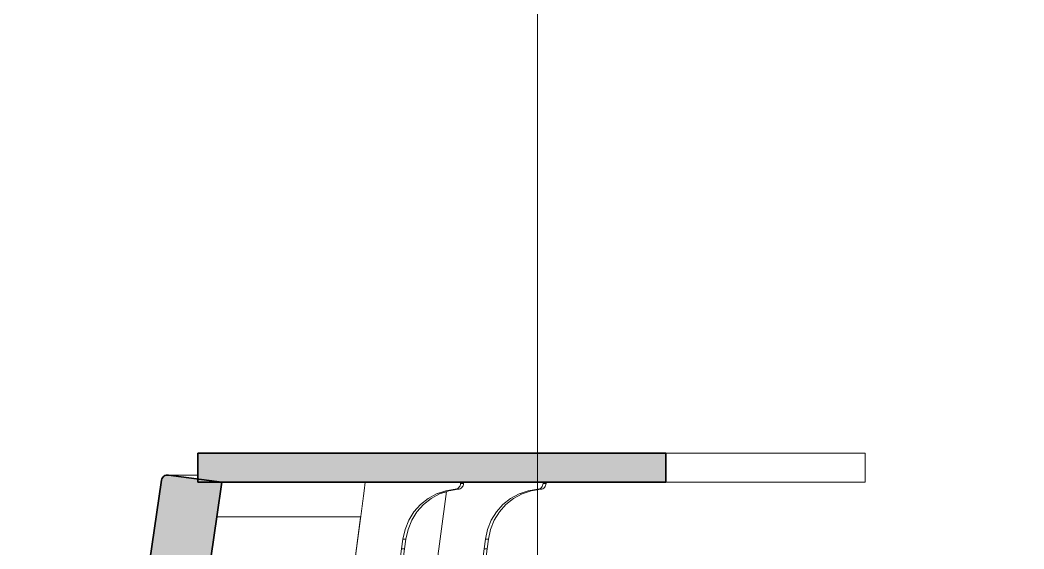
# Model space of a CAD drawing. Header units: millimetres. Extents: x -48147 to 1422273, y -494195 to 18123.
# Drawn here: x 1397917 to 1398783, y -485685 to -485229 of the extents above; entities that cross this region are included whole.
import ezdxf
from ezdxf.enums import TextEntityAlignment as Align

# ---------------------------------------------------------------- set-up
doc = ezdxf.new("R2010")
doc.units = ezdxf.units.MM
doc.header["$MEASUREMENT"] = 0
doc.linetypes.add('Double Dashed', pattern=[1093.611073, 529.166651, -211.666656, 141.111112, -211.666656])
doc.linetypes.add('Wipeout_Contour', pattern=[1000, 0, -1000])
for name, color, linetype in [('New_A-15-MG_Structural_Grid_Phase_2', 7, 'Continuous'), ('New_A-25-M_Wall_Int', 7, 'Continuous'), ('New_A-35-M_FFE_Fixed', 7, 'Continuous'), ('S-280-M_STRUCT_FRAME.IFC Import', 7, 'Continuous')]:
    doc.layers.add(name, color=color, linetype=linetype)
for name, color, linetype, lineweight, true_color in [('New_A-15-MG_Structural_Grid_Phase_2_Pen_No__222', 7, 'Continuous', 13, 0x65af33), ('New_A-35-M_FFE_Fixed_Pen_No__104', 7, 'Continuous', 15, 0xa6a6a6), ('New_A-35-M_FFE_Fixed_Pen_No__44', 7, 'Continuous', 35, 0x444444)]:
    doc.layers.add(name, color=color, linetype=linetype, lineweight=lineweight, true_color=true_color)
doc.layers.add('New_A-35-M_FFE_Fixed_Pen_No__1', color=7, linetype='Continuous', lineweight=13)
doc.styles.add('GENERATED_STYLE_2', font='')
doc.styles.get('GENERATED_STYLE_2').set_extended_font_data('Swis721 BT')

# ---------------------------------------------------------------- blocks, each defined once
blk = doc.blocks.new('Section Elem_178_2', base_point=(1383917.51, -489195.03))
at = {"color": 254, "linetype": 'Wipeout_Contour', "lineweight": 0, "ltscale": 686134718.3128886}
blk.add_wipeout([(1398312.69, -482156.02), (1398312.69, -485602.85), (1398646.03, -485602.85), (1398646.03, -485627.85), (1398370.74, -485627.85), (1398370.74, -485628.94), (1398370.65, -485629.88), (1398370.4, -485630.79), (1398369.98, -485631.63), (1398369.42, -485632.38), (1398368.73, -485633), (1398367.94, -485633.47), (1398367.08, -485633.79), (1398366.18, -485633.93), (1398357.96, -485635.14), (1398350.07, -485637.8), (1398342.73, -485641.81), (1398336.16, -485647.06), (1398330.56, -485653.4), (1398326.09, -485660.64), (1398322.88, -485668.56), (1398321.03, -485676.94), (1398312.69, -485738.81), (1398312.69, -486491.53), (1399069.03, -486491.53), (1399069.03, -486491.28), (1399052.63, -486491.28), (1399052.63, -486490.78), (1398809.63, -486490.78), (1398809.63, -486480.78), (1398833.35, -486480.78), (1398833.35, -486479.78), (1398833.44, -486478.81), (1398833.71, -486477.87), (1398834.16, -486477), (1398834.76, -486476.25), (1398835.49, -486475.62), (1398836.33, -486475.16), (1398837.23, -486474.88), (1398838.18, -486474.78), (1398841.47, -486474.78), (1398851.79, -486473.82), (1398861.77, -486470.98), (1398871.12, -486466.33), (1398875.33, -486463.17), (1398879.81, -486460.05), (1398887.5, -486452.31), (1398893.64, -486443.37), (1398898.04, -486433.52), (1398900.55, -486423.08), (1398913.97, -486330.23), (1398913.97, -486480.78), (1398975.7, -486480.78), (1398975.7, -486479.78), (1398975.79, -486478.81), (1398976.06, -486477.87), (1398976.51, -486477), (1398977.11, -486476.25), (1398977.84, -486475.62), (1398978.68, -486475.16), (1398979.58, -486474.88), (1398980.53, -486474.78), (1398983.82, -486474.78), (1398994.14, -486473.82), (1399004.13, -486470.98), (1399013.47, -486466.33), (1399021.86, -486460.05), (1399029.04, -486452.31), (1399034.77, -486443.37), (1399038.87, -486433.52), (1399041.22, -486423.08), (1399052.63, -486338.43), (1399052.63, -486322.28), (1399054.81, -486322.28), (1399069.03, -486216.78), (1399069.03, -486171.6), (1399067.32, -486168.59), (1399063.63, -486164.29), (1399059.22, -486160.79), (1399054.25, -486158.23), (1399048.9, -486156.7), (1399039.21, -486155.06), (1399029.53, -486153.39), (1399019.85, -486151.68), (1399013.38, -486150.52), (1399013.41, -486151.17), (1399013.84, -486160.89), (1399014.34, -486170.6), (1399014.91, -486180.3), (1399015.54, -486190.01), (1399016.23, -486199.7), (1399016.99, -486209.4), (1399017.82, -486219.08), (1399018.71, -486228.77), (1399018.7, -486229.81), (1399018.49, -486230.82), (1399018.08, -486231.77), (1399017.48, -486232.61), (1399016.73, -486233.31), (1399015.86, -486233.83), (1399014.9, -486234.15), (1399013.9, -486234.26), (1398828.4, -486234.26), (1398828.41, -486185.76), (1398827.92, -486185.76), (1398827.92, -486142.42), (1398824.19, -486141.75), (1398815.14, -486137.29), (1398811.12, -486132.97), (1398810.25, -486132.37), (1398809.55, -486131.28), (1398808.19, -486129.82), (1398807.43, -486127.99), (1398804.74, -486123.83), (1398802.81, -486113.76), (1398804.74, -486103.68), (1398806.58, -486100.84), (1398806.82, -486100.06), (1398808.45, -486097.95), (1398810.25, -486095.15), (1398810.99, -486094.64), (1398813.06, -486091.94), (1398821.66, -486086.61), (1398827.92, -486085.43), (1398827.92, -486041.76), (1398828.43, -486041.76), (1398828.43, -485885.38), (1398819.96, -485809.51), (1398819.81, -485806.81), (1398820.14, -485804.13), (1398820.92, -485801.55), (1398822.13, -485799.16), (1398823.74, -485797.04), (1398825.69, -485795.24), (1398827.93, -485793.84), (1398830.36, -485792.88), (1398865.72, -485782.56), (1398868.59, -485782.03), (1398932.82, -485782.03), (1398936.03, -485773.03), (1398940.63, -485758.09), (1398944.56, -485742.96), (1398947.83, -485727.69), (1398950.42, -485712.3), (1399012.35, -485287.89), (1399012.59, -485286.94), (1399013.01, -485286.05), (1399013.61, -485285.26), (1399014.35, -485284.59), (1399015.22, -485284.08), (1399016.17, -485283.74), (1399017.18, -485283.59), (1399043.62, -485283.59), (1399043.62, -485264.85), (1399625.18, -485264.85), (1399625.18, -485289.85), (1399349.89, -485289.85), (1399349.89, -485290.94), (1399349.8, -485291.88), (1399349.54, -485292.79), (1399349.13, -485293.63), (1399348.57, -485294.37), (1399347.88, -485295), (1399347.09, -485295.47), (1399346.23, -485295.79), (1399345.33, -485295.93), (1399337.11, -485297.14), (1399329.21, -485299.8), (1399321.87, -485303.81), (1399315.31, -485309.06), (1399309.7, -485315.4), (1399305.23, -485322.64), (1399302.03, -485330.56), (1399300.18, -485338.94), (1399190.34, -486153.53), (1400042.19, -486153.53), (1400042.19, -486153.28), (1400025.79, -486153.28), (1400025.79, -486152.78), (1399786.57, -486152.78), (1399786.57, -486142.78), (1399812.49, -486142.78), (1399812.49, -486141.78), (1399812.58, -486140.81), (1399812.86, -486139.87), (1399813.3, -486139), (1399813.91, -486138.25), (1399814.64, -486137.62), (1399815.47, -486137.16), (1399816.38, -486136.88), (1399817.32, -486136.78), (1399820.61, -486136.78), (1399830.93, -486135.82), (1399840.92, -486132.98), (1399850.26, -486128.33), (1399858.65, -486122.05), (1399865.83, -486114.31), (1399871.56, -486105.37), (1399875.67, -486095.52), (1399878.01, -486085.08), (1399903.47, -485896.26), (1399790.01, -485896.26), (1399790.02, -485847.76), (1399789.49, -485847.76), (1399789.49, -485794.43), (1399789.4, -485794.37), (1399788.7, -485793.28), (1399787.34, -485791.82), (1399786.58, -485789.99), (1399783.89, -485785.83), (1399781.95, -485775.76), (1399783.89, -485765.68), (1399785.73, -485762.84), (1399785.97, -485762.06), (1399787.59, -485759.95), (1399789.4, -485757.15), (1399789.49, -485757.08), (1399789.49, -485703.76), (1399790.04, -485703.76), (1399790.04, -485547.38), (1399780.96, -485471.51), (1399780.8, -485468.81), (1399781.15, -485466.13), (1399781.99, -485463.55), (1399783.29, -485461.16), (1399785.01, -485459.04), (1399787.11, -485457.24), (1399789.5, -485455.84), (1399792.11, -485454.88), (1399830.01, -485444.56), (1399833.08, -485444.03), (1399835.05, -485444.03), (1399837.96, -485444.11), (1399840.8, -485444.8), (1399842.03, -485445.38), (1399844.87, -485444.56), (1399847.74, -485444.03), (1399905.98, -485444.03), (1399909.19, -485435.03), (1399913.79, -485420.09), (1399917.72, -485404.96), (1399920.99, -485389.69), (1399923.58, -485374.3), (1399985.51, -484949.89), (1399985.74, -484948.94), (1399986.17, -484948.05), (1399986.77, -484947.26), (1399987.51, -484946.59), (1399988.38, -484946.08), (1399989.33, -484945.74), (1399990.34, -484945.59), (1400016.78, -484945.59), (1400016.78, -484926.85), (1400604.32, -484926.85), (1400604.32, -484951.85), (1400329.03, -484951.85), (1400329.03, -484952.94), (1400328.95, -484953.88), (1400328.69, -484954.79), (1400328.27, -484955.63), (1400327.71, -484956.37), (1400327.02, -484957), (1400326.24, -484957.47), (1400325.37, -484957.79), (1400324.47, -484957.93), (1400316.25, -484959.14), (1400308.36, -484961.8), (1400301.02, -484965.81), (1400294.45, -484971.06), (1400288.85, -484977.4), (1400284.38, -484984.64), (1400281.17, -484992.56), (1400279.32, -485000.94), (1400169.48, -485815.53), (1401015.35, -485815.53), (1401015.35, -485815.28), (1400998.95, -485815.28), (1400998.95, -485814.78), (1400765.72, -485814.78), (1400765.72, -485804.78), (1400791.64, -485804.78), (1400791.64, -485803.78), (1400791.73, -485802.81), (1400792, -485801.87), (1400792.45, -485801), (1400793.05, -485800.25), (1400793.78, -485799.62), (1400794.62, -485799.16), (1400795.52, -485798.88), (1400796.47, -485798.78), (1400799.76, -485798.78), (1400810.08, -485797.82), (1400820.07, -485794.98), (1400829.41, -485790.33), (1400837.8, -485784.05), (1400844.98, -485776.31), (1400850.71, -485767.37), (1400854.81, -485757.52), (1400857.16, -485747.08), (1400882.62, -485558.26), (1400763.17, -485558.26), (1400763.18, -485509.76), (1400762.65, -485509.76), (1400762.65, -485445.84), (1400761.1, -485437.76), (1400762.65, -485429.67), (1400762.65, -485365.76), (1400763.2, -485365.76), (1400763.2, -485209.38), (1400754.12, -485133.51), (1400753.96, -485130.81), (1400754.31, -485128.13), (1400755.15, -485125.55), (1400756.45, -485123.16), (1400758.17, -485121.04), (1400760.27, -485119.24), (1400762.66, -485117.84), (1400765.27, -485116.88), (1400803.17, -485106.56), (1400806.24, -485106.03), (1400814.2, -485106.03), (1400817.11, -485106.11), (1400819.95, -485106.8), (1400821.18, -485107.38), (1400824.01, -485106.56), (1400826.88, -485106.03), (1400879.14, -485106.03), (1400882.35, -485097.03), (1400886.94, -485082.09), (1400890.88, -485066.96), (1400894.15, -485051.69), (1400896.74, -485036.3), (1400958.67, -484611.89), (1400958.9, -484610.94), (1400959.33, -484610.05), (1400959.93, -484609.26), (1400960.67, -484608.59), (1400961.54, -484608.08), (1400962.49, -484607.74), (1400963.49, -484607.59), (1400989.94, -484607.59), (1400989.94, -484588.85), (1401583.47, -484588.85), (1401583.47, -484613.85), (1401308.18, -484613.85), (1401308.18, -484614.94), (1401308.09, -484615.88), (1401307.84, -484616.79), (1401307.42, -484617.63), (1401306.86, -484618.38), (1401306.17, -484619), (1401305.38, -484619.47), (1401304.52, -484619.79), (1401303.62, -484619.93), (1401295.4, -484621.14), (1401287.5, -484623.8), (1401280.17, -484627.81), (1401273.6, -484633.06), (1401268, -484639.4), (1401263.52, -484646.64), (1401260.32, -484654.56), (1401258.47, -484662.94), (1401148.63, -485477.53), (1401988.51, -485477.53), (1401988.51, -485477.28), (1401744.99, -485477.28), (1401744.99, -485467.28), (1401770.78, -485467.28), (1401770.78, -485466.28), (1401770.87, -485465.31), (1401771.15, -485464.37), (1401771.6, -485463.5), (1401772.2, -485462.75), (1401772.93, -485462.12), (1401773.76, -485461.66), (1401774.67, -485461.38), (1401775.61, -485461.28), (1401778.9, -485461.28), (1401789.22, -485460.32), (1401799.21, -485457.48), (1401808.55, -485452.83), (1401816.94, -485446.55), (1401824.12, -485438.81), (1401829.85, -485429.87), (1401833.96, -485420.02), (1401836.3, -485409.58), (1401861.76, -485220.76), (1401736.33, -485220.76), (1401736.34, -485172.26), (1401735.81, -485172.26), (1401735.81, -485028.26), (1401736.36, -485028.26), (1401736.36, -484871.88), (1401727.28, -484796.01), (1401727.12, -484793.31), (1401727.47, -484790.63), (1401728.31, -484788.05), (1401729.61, -484785.66), (1401731.33, -484783.54), (1401733.43, -484781.74), (1401735.82, -484780.34), (1401738.43, -484779.38), (1401776.33, -484769.05), (1401779.4, -484768.53), (1401793.34, -484768.53), (1401796.26, -484768.61), (1401799.09, -484769.3), (1401800.32, -484769.88), (1401803.16, -484769.05), (1401806.03, -484768.53), (1401852.71, -484768.53), (1401855.87, -484759.62), (1401860.46, -484744.67), (1401864.38, -484729.55), (1401867.64, -484714.28), (1401870.22, -484698.88), (1401874.23, -484671.23), (1401874.25, -484671.23), (1401879.3, -484636.29), (1401879.57, -484635.32), (1401880.02, -484634.42), (1401880.65, -484633.63), (1401881.42, -484632.96), (1401882.32, -484632.46), (1401883.3, -484632.13), (1401884.33, -484632), (1402039.93, -484632), (1402040.9, -484632.06), (1402083.95, -484638.28), (1402102.05, -484638.28), (1402106.15, -484638.74), (1402110.06, -484640.08), (1402113.6, -484642.25), (1402116.63, -484645.15), (1402118.98, -484648.65), (1402120.57, -484652.59), (1402121.32, -484656.78), (1402121.18, -484661.05), (1402055.92, -485145.03), (1402222.11, -485145.03), (1402222.11, -485144.53), (1402422.11, -485144.53), (1402422.11, -485145.03), (1402672.11, -485145.03), (1402672.11, -482687.03), (1403748.83, -482687.03), (1403748.83, -481849.43), (1398312.69, -481849.43), (1398312.69, -482067.5), (1402542.21, -481857.68), (1402703.38, -481859.82), (1402707.53, -481859.91), (1402709.67, -481860.41), (1402713.34, -481934.3), (1402709.24, -481935.11), (1402699.04, -481936.19), (1402683.03, -481937.53), (1402661.71, -481939.07), (1402635.73, -481940.78), (1402605.87, -481942.59), (1402573.04, -481944.46), (1402538.24, -481946.33), (1402514, -481947.55)], dxfattribs=at).dxf.layer = 'New_A-25-M_Wall_Int'
at = {"color": 254, "linetype": 'Wipeout_Contour', "lineweight": 0, "ltscale": 42979455.47697693}
blk.add_wipeout([(1398312.69, -486929.53), (1398312.69, -487041.03), (1398465.06, -487041.03), (1398465.06, -487108.83), (1398533.85, -487084.95), (1398518.25, -487040.04), (1398517.4, -487037.58), (1398512.9, -487024.63), (1399479.93, -486688.83), (1399479.93, -486595.03), (1399750.03, -486595.03), (1402268.3, -485720.54), (1402268.3, -485613.53), (1402265.99, -485608.16), (1402260.43, -485605.93), (1402195.78, -485605.93), (1402195.78, -485577.53), (1401448.95, -485577.53), (1401448.95, -485915.53), (1401233.68, -485915.53), (1400475.79, -485915.53), (1400475.79, -486253.53), (1400260.52, -486253.53), (1399502.63, -486253.53), (1399502.63, -486591.53), (1399287.36, -486591.53), (1398529.47, -486591.53), (1398529.47, -486929.53), (1398314.2, -486929.53)], dxfattribs=at).dxf.layer = 'New_A-25-M_Wall_Int'
blk = doc.blocks.new('Section Elem_314_2', base_point=(1383917.51, -489195.03))
at = {"color": 254, "linetype": 'Wipeout_Contour', "lineweight": 0, "ltscale": 5921881.727424989}
blk.add_wipeout([(1398474.22, -485602.85), (1398474.22, -485627.85), (1398646.03, -485627.85), (1398646.03, -485602.85)], dxfattribs=at).dxf.layer = 'New_A-35-M_FFE_Fixed'
at = {"color": 254, "linetype": 'Wipeout_Contour', "lineweight": 0, "ltscale": 5919990.647970492}
blk.add_wipeout([(1398044.02, -485621.59), (1398045.03, -485621.63), (1398070.46, -485621.63), (1398070.46, -485621.59)], dxfattribs=at).dxf.layer = 'New_A-35-M_FFE_Fixed'
at = {"color": 254, "linetype": 'Wipeout_Contour', "lineweight": 0, "ltscale": 5920911.118505799}
blk.add_wipeout([(1398296.89, -485629.88), (1398296.64, -485630.79), (1398299.22, -485630.79), (1398299.48, -485629.88)], dxfattribs=at).dxf.layer = 'New_A-35-M_FFE_Fixed'
at = {"color": 254, "linetype": 'Wipeout_Contour', "lineweight": 0, "ltscale": 5921153.628709012}
blk.add_wipeout([(1398355.38, -485635.14), (1398357.96, -485635.14), (1398366.18, -485633.93), (1398363.59, -485633.93)], dxfattribs=at).dxf.layer = 'New_A-35-M_FFE_Fixed'
at = {"color": 254, "linetype": 'Wipeout_Contour', "lineweight": 0, "ltscale": 5921178.329554509}
blk.add_wipeout([(1398370.74, -485627.85), (1398368.15, -485627.85), (1398368.15, -485628.94), (1398370.74, -485628.94)], dxfattribs=at).dxf.layer = 'New_A-35-M_FFE_Fixed'
at = {"color": 254, "linetype": 'Wipeout_Contour', "lineweight": 0, "ltscale": 5921081.116494187}
blk.add_wipeout([(1398336.16, -485647.06), (1398342.73, -485641.81), (1398340.14, -485641.81), (1398333.57, -485647.06)], dxfattribs=at).dxf.layer = 'New_A-35-M_FFE_Fixed'
at = {"color": 254, "linetype": 'Wipeout_Contour', "lineweight": 0, "ltscale": 5920786.668802142}
blk.add_wipeout([(1398256.8, -485653.4), (1398252.32, -485660.64), (1398254.91, -485660.64), (1398259.38, -485653.4)], dxfattribs=at).dxf.layer = 'New_A-35-M_FFE_Fixed'
at = {"color": 254, "linetype": 'Wipeout_Contour', "lineweight": 0, "ltscale": 5921051.05368269}
blk.add_wipeout([(1398322.88, -485668.56), (1398326.09, -485660.64), (1398323.5, -485660.64), (1398320.29, -485668.56)], dxfattribs=at).dxf.layer = 'New_A-35-M_FFE_Fixed'
at = {"color": 254, "linetype": 'Wipeout_Contour', "lineweight": 0, "ltscale": 5920788.646613319}
blk.add_wipeout([(1398249.86, -485676.94), (1398247.27, -485676.94), (1398246.13, -485685.38), (1398248.72, -485685.38)], dxfattribs=at).dxf.layer = 'New_A-35-M_FFE_Fixed'
at = {"color": 254, "linetype": 'Wipeout_Contour', "lineweight": 0, "ltscale": 5921057.586251073}
blk.add_wipeout([(1398319.89, -485685.38), (1398321.03, -485676.94), (1398318.44, -485676.94), (1398317.3, -485685.38)], dxfattribs=at).dxf.layer = 'New_A-35-M_FFE_Fixed'
at = {"layer": 'New_A-35-M_FFE_Fixed_Pen_No__1', "linetype": 'Continuous'}
for p, q in [((1398646.03, -485602.85), (1398474.22, -485602.85)), ((1398646.03, -485602.85), (1398646.03, -485627.85)), ((1398646.03, -485627.85), (1398474.22, -485627.85))]:
    blk.add_line(p, q, dxfattribs=at)
at = {"layer": 'New_A-35-M_FFE_Fixed_Pen_No__44', "linetype": 'Continuous'}
for q in [(1398070.46, -485602.85), (1398474.22, -485627.85)]:
    blk.add_line((1398474.22, -485602.85), q, dxfattribs=at)
at = {"color": 254, "linetype": 'Wipeout_Contour', "lineweight": 0, "ltscale": 5920910.188044392}
blk.add_wipeout([(1398295.66, -485632.37), (1398298.25, -485632.37), (1398298.81, -485631.63), (1398296.22, -485631.63)], dxfattribs=at).dxf.layer = 'New_A-35-M_FFE_Fixed'
at = {"color": 254, "linetype": 'Wipeout_Contour', "lineweight": 0, "ltscale": 5921169.970275591}
blk.add_wipeout([(1398364.49, -485633.79), (1398363.59, -485633.93), (1398366.18, -485633.93), (1398367.08, -485633.79)], dxfattribs=at).dxf.layer = 'New_A-35-M_FFE_Fixed'
at = {"color": 254, "linetype": 'Wipeout_Contour', "lineweight": 0, "ltscale": 5921101.313226616}
blk.add_wipeout([(1398342.73, -485641.81), (1398350.07, -485637.8), (1398347.48, -485637.8), (1398340.14, -485641.81)], dxfattribs=at).dxf.layer = 'New_A-35-M_FFE_Fixed'
at = {"color": 254, "linetype": 'Wipeout_Contour', "lineweight": 0, "ltscale": 5920796.78887167}
blk.add_wipeout([(1398262.4, -485647.06), (1398256.8, -485653.4), (1398259.38, -485653.4), (1398264.99, -485647.06)], dxfattribs=at).dxf.layer = 'New_A-35-M_FFE_Fixed'
at = {"color": 254, "linetype": 'Wipeout_Contour', "lineweight": 0, "ltscale": 5921065.730620306}
blk.add_wipeout([(1398330.56, -485653.4), (1398336.16, -485647.06), (1398333.57, -485647.06), (1398327.97, -485653.4)], dxfattribs=at).dxf.layer = 'New_A-35-M_FFE_Fixed'
at = {"color": 254, "linetype": 'Wipeout_Contour', "lineweight": 0, "ltscale": 5920782.11297453}
blk.add_wipeout([(1398252.32, -485660.64), (1398249.12, -485668.56), (1398251.7, -485668.56), (1398254.91, -485660.64)], dxfattribs=at).dxf.layer = 'New_A-35-M_FFE_Fixed'
at = {"color": 254, "linetype": 'Wipeout_Contour', "lineweight": 0, "ltscale": 5921052.196122724}
blk.add_wipeout([(1398322.88, -485668.56), (1398320.29, -485668.56), (1398318.44, -485676.94), (1398321.03, -485676.94)], dxfattribs=at).dxf.layer = 'New_A-35-M_FFE_Fixed'
at = {"color": 254, "linetype": 'Wipeout_Contour', "lineweight": 0, "ltscale": 5920928.623098295}
blk.add_wipeout([(1398200.28, -486025.39), (1398202.87, -486025.39), (1398248.72, -485685.38), (1398246.13, -485685.38)], dxfattribs=at).dxf.layer = 'New_A-35-M_FFE_Fixed'
at = {"color": 254, "linetype": 'Wipeout_Contour', "lineweight": 0, "ltscale": 5920904.060468523}
blk.add_wipeout([(1398294.18, -485633.47), (1398293.32, -485633.79), (1398295.91, -485633.79), (1398296.77, -485633.47)], dxfattribs=at).dxf.layer = 'New_A-35-M_FFE_Fixed'
at = {"color": 254, "linetype": 'Wipeout_Contour', "lineweight": 0, "ltscale": 5921125.724293997}
blk.add_wipeout([(1398350.07, -485637.8), (1398357.96, -485635.14), (1398355.38, -485635.14), (1398347.48, -485637.8)], dxfattribs=at).dxf.layer = 'New_A-35-M_FFE_Fixed'
at = {"color": 254, "linetype": 'Wipeout_Contour', "lineweight": 0, "ltscale": 5921179.939331455}
blk.add_wipeout([(1398367.39, -485631.63), (1398369.98, -485631.63), (1398370.4, -485630.79), (1398367.81, -485630.79)], dxfattribs=at).dxf.layer = 'New_A-35-M_FFE_Fixed'
at = {"color": 254, "linetype": 'Wipeout_Contour', "lineweight": 0, "ltscale": 5920812.174274027}
blk.add_wipeout([(1398271.55, -485641.81), (1398268.97, -485641.81), (1398262.4, -485647.06), (1398264.99, -485647.06)], dxfattribs=at).dxf.layer = 'New_A-35-M_FFE_Fixed'
at = {"color": 254, "linetype": 'Wipeout_Contour', "lineweight": 0, "ltscale": 5921055.610041777}
blk.add_wipeout([(1398326.09, -485660.64), (1398330.56, -485653.4), (1398327.97, -485653.4), (1398323.5, -485660.64)], dxfattribs=at).dxf.layer = 'New_A-35-M_FFE_Fixed'
at = {"color": 254, "linetype": 'Wipeout_Contour', "lineweight": 0, "ltscale": 5920783.255952815}
blk.add_wipeout([(1398247.27, -485676.94), (1398249.86, -485676.94), (1398251.7, -485668.56), (1398249.12, -485668.56)], dxfattribs=at).dxf.layer = 'New_A-35-M_FFE_Fixed'
at = {"color": 254, "linetype": 'Wipeout_Contour', "lineweight": 0, "ltscale": 5920906.657295426}
blk.add_wipeout([(1398294.97, -485633), (1398294.18, -485633.47), (1398296.77, -485633.47), (1398297.56, -485633)], dxfattribs=at).dxf.layer = 'New_A-35-M_FFE_Fixed'
at = {"color": 254, "linetype": 'Wipeout_Contour', "lineweight": 0, "ltscale": 5921179.131631925}
blk.add_wipeout([(1398367.39, -485631.63), (1398366.83, -485632.37), (1398369.42, -485632.37), (1398369.98, -485631.63)], dxfattribs=at).dxf.layer = 'New_A-35-M_FFE_Fixed'
at = {"color": 254, "linetype": 'Wipeout_Contour', "lineweight": 0, "ltscale": 5920901.026862344}
blk.add_wipeout([(1398295.91, -485633.79), (1398293.32, -485633.79), (1398292.42, -485633.93), (1398295, -485633.93)], dxfattribs=at).dxf.layer = 'New_A-35-M_FFE_Fixed'
at = {"color": 254, "linetype": 'Wipeout_Contour', "lineweight": 0, "ltscale": 5921175.600781211}
blk.add_wipeout([(1398366.14, -485633), (1398365.36, -485633.47), (1398367.94, -485633.47), (1398368.73, -485633)], dxfattribs=at).dxf.layer = 'New_A-35-M_FFE_Fixed'
at = {"color": 254, "linetype": 'Wipeout_Contour', "lineweight": 0, "ltscale": 5920884.685430514}
blk.add_wipeout([(1398284.2, -485635.14), (1398286.79, -485635.14), (1398295, -485633.93), (1398292.42, -485633.93)], dxfattribs=at).dxf.layer = 'New_A-35-M_FFE_Fixed'
at = {"color": 254, "linetype": 'Wipeout_Contour', "lineweight": 0, "ltscale": 5921173.003913606}
blk.add_wipeout([(1398365.36, -485633.47), (1398364.49, -485633.79), (1398367.08, -485633.79), (1398367.94, -485633.47)], dxfattribs=at).dxf.layer = 'New_A-35-M_FFE_Fixed'
at = {"color": 254, "linetype": 'Wipeout_Contour', "lineweight": 0, "ltscale": 5920856.781297462}
blk.add_wipeout([(1398286.79, -485635.14), (1398284.2, -485635.14), (1398276.3, -485637.8), (1398278.89, -485637.8)], dxfattribs=at).dxf.layer = 'New_A-35-M_FFE_Fixed'
at = {"color": 254, "linetype": 'Wipeout_Contour', "lineweight": 0, "ltscale": 5920910.995686498}
blk.add_wipeout([(1398296.64, -485630.79), (1398296.22, -485631.63), (1398298.81, -485631.63), (1398299.22, -485630.79)], dxfattribs=at).dxf.layer = 'New_A-35-M_FFE_Fixed'
at = {"color": 254, "linetype": 'Wipeout_Contour', "lineweight": 0, "ltscale": 5921177.667999213}
blk.add_wipeout([(1398366.14, -485633), (1398368.73, -485633), (1398369.42, -485632.37), (1398366.83, -485632.37)], dxfattribs=at).dxf.layer = 'New_A-35-M_FFE_Fixed'
at = {"color": 254, "linetype": 'Wipeout_Contour', "lineweight": 0, "ltscale": 5920908.72446537}
blk.add_wipeout([(1398295.66, -485632.37), (1398294.97, -485633), (1398297.56, -485633), (1398298.25, -485632.37)], dxfattribs=at).dxf.layer = 'New_A-35-M_FFE_Fixed'
at = {"color": 254, "linetype": 'Wipeout_Contour', "lineweight": 0, "ltscale": 5921179.495872316}
blk.add_wipeout([(1398368.15, -485628.94), (1398368.07, -485629.88), (1398370.65, -485629.88), (1398370.74, -485628.94)], dxfattribs=at).dxf.layer = 'New_A-35-M_FFE_Fixed'
at = {"color": 254, "linetype": 'Wipeout_Contour', "lineweight": 0, "ltscale": 5920832.370586347}
blk.add_wipeout([(1398276.3, -485637.8), (1398268.97, -485641.81), (1398271.55, -485641.81), (1398278.89, -485637.8)], dxfattribs=at).dxf.layer = 'New_A-35-M_FFE_Fixed'
at = {"color": 254, "linetype": 'Wipeout_Contour', "lineweight": 0, "ltscale": 5920910.552109601}
blk.add_wipeout([(1398296.98, -485628.94), (1398296.89, -485629.88), (1398299.48, -485629.88), (1398299.57, -485628.94)], dxfattribs=at).dxf.layer = 'New_A-35-M_FFE_Fixed'
at = {"color": 254, "linetype": 'Wipeout_Contour', "lineweight": 0, "ltscale": 5921180.062209878}
blk.add_wipeout([(1398368.07, -485629.88), (1398367.81, -485630.79), (1398370.4, -485630.79), (1398370.65, -485629.88)], dxfattribs=at).dxf.layer = 'New_A-35-M_FFE_Fixed'
at = {"color": 254, "linetype": 'Wipeout_Contour', "lineweight": 0, "ltscale": 5920909.38573052}
blk.add_wipeout([(1398296.98, -485627.85), (1398296.98, -485628.94), (1398299.57, -485628.94), (1398299.57, -485627.85)], dxfattribs=at).dxf.layer = 'New_A-35-M_FFE_Fixed'
at = {"color": 254, "linetype": 'Wipeout_Contour', "lineweight": 0, "ltscale": 119902820.0231739}
blk.add_wipeout([(1397996.64, -486816.81), (1397996.55, -486817.78), (1397996.55, -486818.78), (1398095.87, -486818.78), (1398095.87, -486491.53), (1398137.43, -486491.53), (1398247.27, -485676.94), (1398249.12, -485668.56), (1398252.32, -485660.64), (1398256.8, -485653.4), (1398262.4, -485647.06), (1398268.97, -485641.81), (1398276.3, -485637.8), (1398284.2, -485635.14), (1398292.42, -485633.93), (1398293.32, -485633.79), (1398294.18, -485633.47), (1398294.97, -485633), (1398295.66, -485632.37), (1398296.22, -485631.63), (1398296.64, -485630.79), (1398296.89, -485629.88), (1398296.98, -485628.94), (1398296.98, -485627.85), (1398214.9, -485627.85), (1398210.87, -485657.57), (1398111.17, -486396.9), (1398110, -486402.13), (1398107.95, -486407.05), (1398105.09, -486411.52), (1398101.5, -486415.39), (1398097.3, -486418.53), (1398092.63, -486420.85), (1398087.64, -486422.28), (1398082.48, -486422.76), (1398033.03, -486422.76), (1398033.02, -486426.38), (1398033.02, -486430.01), (1398033.03, -486433.67), (1398033.04, -486437.26), (1398033.07, -486440.88), (1398033.1, -486444.51), (1398033.14, -486448.13), (1398033.19, -486451.76), (1398033.27, -486456.44), (1398033.37, -486461.11), (1398033.48, -486465.79), (1398033.61, -486470.47), (1398033.75, -486475.15), (1398033.9, -486479.82), (1398034.07, -486484.5), (1398034.23, -486488.52), (1398040.7, -486489.68), (1398050.38, -486491.39), (1398060.06, -486493.06), (1398069.75, -486494.7), (1398075.1, -486496.23), (1398080.08, -486498.79), (1398084.49, -486502.29), (1398088.17, -486506.59), (1398091, -486511.54), (1398092.86, -486516.96), (1398093.68, -486522.65), (1398093.44, -486528.4), (1398080.74, -486622.65), (1398062.07, -486761.08), (1398059.73, -486771.52), (1398055.62, -486781.37), (1398049.89, -486790.31), (1398042.71, -486798.05), (1398034.32, -486804.33), (1398024.98, -486808.98), (1398014.99, -486811.82), (1398004.67, -486812.78), (1398001.38, -486812.78), (1398000.44, -486812.88), (1397999.53, -486813.16), (1397998.7, -486813.62), (1397997.97, -486814.25), (1397997.36, -486815), (1397996.92, -486815.87)], dxfattribs=at).dxf.layer = 'New_A-35-M_FFE_Fixed'
at = {"color": 254, "linetype": 'Wipeout_Contour', "lineweight": 0, "ltscale": 4440006.253118403}
blk.add_wipeout([(1398045.03, -485621.63), (1398070.46, -485625.06), (1398070.46, -485621.63)], dxfattribs=at).dxf.layer = 'New_A-35-M_FFE_Fixed'
at = {"color": 254, "linetype": 'Wipeout_Contour', "lineweight": 0, "ltscale": 5920371.511348609}
blk.add_wipeout([(1398091.17, -485627.85), (1398086.88, -485657.57), (1398210.87, -485657.57), (1398214.9, -485627.85)], dxfattribs=at).dxf.layer = 'New_A-35-M_FFE_Fixed'
at = {"layer": 'New_A-35-M_FFE_Fixed_Pen_No__1', "linetype": 'Continuous'}
for p, q in [((1398044.02, -485621.59), (1398070.46, -485621.59)), ((1398045.03, -485621.63), (1398070.46, -485621.63))]:
    blk.add_line(p, q, dxfattribs=at)
at = {"layer": 'New_A-35-M_FFE_Fixed_Pen_No__44', "linetype": 'Continuous'}
blk.add_line((1398070.46, -485602.85), (1398070.46, -485627.85), dxfattribs=at)
at = {"color": 254, "linetype": 'Wipeout_Contour', "lineweight": 0, "ltscale": 5920672.976300089}
blk.add_wipeout([(1398086.88, -485657.57), (1397979.45, -486396.83), (1398111.19, -486396.83), (1398210.87, -485657.57)], dxfattribs=at).dxf.layer = 'New_A-35-M_FFE_Fixed'
at = {"layer": 'New_A-35-M_FFE_Fixed_Pen_No__104', "linetype": 'Continuous'}
blk.add_hatch(color=256, dxfattribs=at).paths.add_polyline_path([(1398039.43, -485624.94), (1398039.19, -485625.89), (1397977.26, -486050.3), (1397974.67, -486065.69), (1397971.4, -486080.96), (1397967.47, -486096.09), (1397962.87, -486111.03), (1397957.62, -486125.78), (1397951.72, -486140.29), (1397945.19, -486154.56), (1397938.04, -486168.54), (1397930.48, -486187.71), (1397924.57, -486207.41), (1397920.34, -486227.52), (1397917.84, -486247.89), (1397917.08, -486268.39), (1397918.05, -486288.89), (1397920.76, -486309.23), (1397925.19, -486329.3), (1397926.83, -486336.14), (1397928.13, -486343.05), (1397929.1, -486350.01), (1397929.74, -486357), (1397930.03, -486364.02), (1397929.99, -486371.04), (1397929.6, -486378.05), (1397928.88, -486385.04), (1397928.85, -486386.01), (1397929.02, -486386.97), (1397929.38, -486387.87), (1397929.91, -486388.7), (1397930.6, -486389.41), (1397931.41, -486389.97), (1397932.33, -486390.38), (1397933.3, -486390.6), (1397979.45, -486396.83), (1398086.88, -485657.57), (1398091.17, -485627.85), (1398045.03, -485621.63), (1398044.02, -485621.59), (1398043.01, -485621.74), (1398042.06, -485622.08), (1398041.2, -485622.59), (1398040.45, -485623.26), (1398039.85, -485624.05)])
at = {"layer": 'New_A-35-M_FFE_Fixed_Pen_No__44', "linetype": 'Continuous', "flags": 128}
for points in [[(1398091.17, -485627.85), (1398045.03, -485621.63), (1398044.02, -485621.59), (1398043.01, -485621.74), (1398042.06, -485622.08), (1398041.2, -485622.59), (1398040.45, -485623.26), (1398039.85, -485624.05), (1398039.43, -485624.94), (1398039.19, -485625.89), (1397977.26, -486050.3)], [(1398091.17, -485627.85), (1398086.88, -485657.57), (1397979.45, -486396.83)]]:
    blk.add_lwpolyline(points, dxfattribs=at)
at = {"color": 254, "linetype": 'Wipeout_Contour', "lineweight": 0, "ltscale": 48848815.8466422}
blk.add_wipeout([(1398169.59, -486491.53), (1398208.6, -486491.53), (1398318.44, -485676.94), (1398320.29, -485668.56), (1398323.5, -485660.64), (1398327.97, -485653.4), (1398333.57, -485647.06), (1398340.14, -485641.81), (1398347.48, -485637.8), (1398355.38, -485635.14), (1398363.59, -485633.93), (1398364.49, -485633.79), (1398365.36, -485633.47), (1398366.14, -485633), (1398366.83, -485632.37), (1398367.39, -485631.63), (1398367.81, -485630.79), (1398368.07, -485629.88), (1398368.15, -485628.94), (1398368.15, -485627.85), (1398299.57, -485627.85), (1398299.57, -485628.94), (1398299.48, -485629.88), (1398299.22, -485630.79), (1398298.81, -485631.63), (1398298.25, -485632.37), (1398297.56, -485633), (1398296.77, -485633.47), (1398295.91, -485633.79), (1398295, -485633.93), (1398286.79, -485635.14), (1398284.98, -485635.75), (1398283.79, -485644.62)], dxfattribs=at).dxf.layer = 'New_A-35-M_FFE_Fixed'
at = {"layer": 'New_A-35-M_FFE_Fixed_Pen_No__104', "linetype": 'Continuous'}
blk.add_hatch(color=256, dxfattribs=at).paths.add_polyline_path([(1398474.22, -485627.85), (1398474.22, -485602.85), (1398070.46, -485602.85), (1398070.46, -485627.85)])
at = {"layer": 'New_A-35-M_FFE_Fixed_Pen_No__1', "linetype": 'Continuous'}
for p, q in [((1398293.32, -485633.79), (1398292.42, -485633.93)), ((1398292.42, -485633.93), (1398295, -485633.93)), ((1398294.18, -485633.47), (1398293.32, -485633.79)), ((1398294.97, -485633), (1398294.18, -485633.47)), ((1398295.66, -485632.37), (1398294.97, -485633)), ((1398295.91, -485633.79), (1398295, -485633.93)), ((1398296.22, -485631.63), (1398295.66, -485632.37)), ((1398296.77, -485633.47), (1398295.91, -485633.79)), ((1398296.64, -485630.79), (1398296.22, -485631.63)), ((1398296.89, -485629.88), (1398296.64, -485630.79)), ((1398297.56, -485633), (1398296.77, -485633.47)), ((1398296.98, -485628.94), (1398296.89, -485629.88)), ((1398296.98, -485627.85), (1398296.98, -485628.94)), ((1398296.98, -485628.94), (1398299.57, -485628.94)), ((1398298.25, -485632.37), (1398297.56, -485633)), ((1398298.81, -485631.63), (1398298.25, -485632.37)), ((1398299.22, -485630.79), (1398298.81, -485631.63)), ((1398299.48, -485629.88), (1398299.22, -485630.79)), ((1398299.57, -485628.94), (1398299.48, -485629.88)), ((1398299.57, -485627.85), (1398299.57, -485628.94)), ((1398347.48, -485637.8), (1398355.38, -485635.14)), ((1398350.07, -485637.8), (1398357.96, -485635.14)), ((1398355.38, -485635.14), (1398363.59, -485633.93)), ((1398357.96, -485635.14), (1398366.18, -485633.93)), ((1398363.59, -485633.93), (1398364.49, -485633.79)), ((1398366.18, -485633.93), (1398363.59, -485633.93)), ((1398364.49, -485633.79), (1398365.36, -485633.47)), ((1398365.36, -485633.47), (1398366.14, -485633)), ((1398366.14, -485633), (1398366.83, -485632.37)), ((1398366.18, -485633.93), (1398367.08, -485633.79)), ((1398366.83, -485632.37), (1398367.39, -485631.63)), ((1398367.08, -485633.79), (1398367.94, -485633.47)), ((1398367.39, -485631.63), (1398367.81, -485630.79)), ((1398367.81, -485630.79), (1398368.07, -485629.88)), ((1398367.94, -485633.47), (1398368.73, -485633)), ((1398368.07, -485629.88), (1398368.15, -485628.94)), ((1398368.15, -485628.94), (1398368.15, -485627.85)), ((1398370.74, -485628.94), (1398368.15, -485628.94)), ((1398368.73, -485633), (1398369.42, -485632.37)), ((1398369.42, -485632.37), (1398369.98, -485631.63)), ((1398369.98, -485631.63), (1398370.4, -485630.79)), ((1398370.4, -485630.79), (1398370.65, -485629.88)), ((1398370.65, -485629.88), (1398370.74, -485628.94)), ((1398370.74, -485628.94), (1398370.74, -485627.85)), ((1398333.57, -485647.06), (1398340.14, -485641.81)), ((1398336.16, -485647.06), (1398342.73, -485641.81)), ((1398340.14, -485641.81), (1398347.48, -485637.8)), ((1398342.73, -485641.81), (1398350.07, -485637.8)), ((1398327.97, -485653.4), (1398333.57, -485647.06)), ((1398330.56, -485653.4), (1398336.16, -485647.06)), ((1398320.29, -485668.56), (1398323.5, -485660.64)), ((1398322.88, -485668.56), (1398326.09, -485660.64)), ((1398323.5, -485660.64), (1398327.97, -485653.4)), ((1398326.09, -485660.64), (1398330.56, -485653.4)), ((1398318.44, -485676.94), (1398320.29, -485668.56)), ((1398321.03, -485676.94), (1398322.88, -485668.56)), ((1398317.3, -485685.38), (1398318.44, -485676.94)), ((1398321.03, -485676.94), (1398318.44, -485676.94)), ((1398319.89, -485685.38), (1398321.03, -485676.94)), ((1398319.89, -485685.38), (1398317.3, -485685.38))]:
    blk.add_line(p, q, dxfattribs=at)
at = {"layer": 'New_A-35-M_FFE_Fixed_Pen_No__44', "linetype": 'Continuous'}
blk.add_line((1398474.22, -485627.85), (1398070.46, -485627.85), dxfattribs=at)
at = {"color": 254, "linetype": 'Wipeout_Contour', "lineweight": 0, "ltscale": 16282555.67874051}
blk.add_wipeout([(1398152.77, -486396.9), (1398182.35, -486396.9), (1398283.79, -485644.62), (1398284.98, -485635.75), (1398278.89, -485637.8), (1398271.55, -485641.81), (1398264.99, -485647.06), (1398259.38, -485653.4), (1398254.91, -485660.64), (1398251.7, -485668.56), (1398249.86, -485676.94)], dxfattribs=at).dxf.layer = 'New_A-35-M_FFE_Fixed'
at = {"layer": 'New_A-35-M_FFE_Fixed_Pen_No__1', "linetype": 'Continuous'}
for p, q in [((1398188.47, -485823.7), (1398213.87, -485635.28)), ((1398213.87, -485635.28), (1398214.87, -485627.85)), ((1398284.2, -485635.14), (1398276.3, -485637.8)), ((1398286.79, -485635.14), (1398278.89, -485637.8)), ((1398292.42, -485633.93), (1398284.2, -485635.14)), ((1398295, -485633.93), (1398286.79, -485635.14)), ((1398284.98, -485635.75), (1398259.64, -485823.7)), ((1398268.97, -485641.81), (1398262.4, -485647.06)), ((1398271.55, -485641.81), (1398264.99, -485647.06)), ((1398276.3, -485637.8), (1398268.97, -485641.81)), ((1398278.89, -485637.8), (1398271.55, -485641.81)), ((1398262.4, -485647.06), (1398256.8, -485653.4)), ((1398264.99, -485647.06), (1398259.38, -485653.4)), ((1398086.88, -485657.57), (1398210.88, -485657.57)), ((1398252.32, -485660.64), (1398249.12, -485668.56)), ((1398254.91, -485660.64), (1398251.7, -485668.56)), ((1398256.8, -485653.4), (1398252.32, -485660.64)), ((1398259.38, -485653.4), (1398254.91, -485660.64)), ((1398249.12, -485668.56), (1398247.27, -485676.94)), ((1398251.7, -485668.56), (1398249.86, -485676.94)), ((1398247.27, -485676.94), (1398246.13, -485685.38)), ((1398247.27, -485676.94), (1398249.86, -485676.94)), ((1398249.86, -485676.94), (1398248.72, -485685.38)), ((1398246.13, -485685.38), (1398200.28, -486025.39)), ((1398248.72, -485685.38), (1398202.87, -486025.39)), ((1398246.13, -485685.38), (1398248.72, -485685.38)), ((1398271.46, -486025.39), (1398317.3, -485685.38)), ((1398274.05, -486025.39), (1398319.89, -485685.38))]:
    blk.add_line(p, q, dxfattribs=at)
blk = doc.blocks.new('Section Elem_594_2', base_point=(1383917.51, -489195.03))
at = {"color": 254, "linetype": 'Wipeout_Contour', "lineweight": 0, "ltscale": 48932714.69355424}
blk.add_wipeout([(1398520.32, -487045.98), (1398607.31, -487296.51), (1399324.93, -487047.31), (1399324.93, -486995.03), (1399453.62, -486995.03), (1399453.62, -486786.23), (1399451.37, -486780.86), (1399445.92, -486778.63), (1399382.63, -486778.63), (1399382.63, -486770.03), (1399541.08, -486770.03), (1399615.48, -486770.03), (1399656.29, -486770.03), (1399656.29, -486778.63), (1399594.42, -486778.63), (1399588.97, -486780.86), (1399586.71, -486786.23), (1399586.71, -486956.4), (1402652.12, -485891.92), (1402652.12, -485726.51), (1402616.38, -485623.59), (1402443.6, -485683.59), (1402443.6, -485832.53), (1402445.75, -485837.91), (1402450.94, -485840.13), (1402511.26, -485840.13), (1402511.26, -485851.03), (1402195.78, -485851.03), (1402195.78, -485840.13), (1402260.43, -485840.13), (1402265.99, -485837.91), (1402268.3, -485832.53), (1402268.3, -485744.47)], dxfattribs=at).dxf.layer = 'S-280-M_STRUCT_FRAME.IFC Import'
blk = doc.blocks.new('Standard grid marker[6]_2', base_point=(1398363.29, -467790.4))
at = {"layer": 'New_A-15-MG_Structural_Grid_Phase_2_Pen_No__222', "linetype": 'Double Dashed'}
blk.add_line((1398363.29, -468790.4), (1398363.29, -492195.03), dxfattribs=at)
at = {"layer": 'New_A-15-MG_Structural_Grid_Phase_2_Pen_No__222', "style": 'GENERATED_STYLE_2'}
for tag, p in [('AC_MarkerText_1_0', (1398363.29, -467249.22)), ('AC_MarkerText_1_1', (1398363.29, -493653.85))]:
    blk.add_attdef(tag, text='', height=350, rotation=360, dxfattribs=at).set_placement(p, align=Align.MIDDLE_CENTER)

msp = doc.modelspace()

# ---------------------------------------------------------------- block references
at = {"layer": 'New_A-25-M_Wall_Int'}
msp.add_blockref('Section Elem_178_2', (1383917.51, -489195.03), dxfattribs=at)

# ---------------------------------------------------------------- next in the draw order: block references
at = {"layer": 'New_A-35-M_FFE_Fixed'}
msp.add_blockref('Section Elem_314_2', (1383917.51, -489195.03), dxfattribs=at)

# ---------------------------------------------------------------- next in the draw order: block references
at = {"layer": 'S-280-M_STRUCT_FRAME.IFC Import'}
msp.add_blockref('Section Elem_594_2', (1383917.51, -489195.03), dxfattribs=at)

# ---------------------------------------------------------------- next in the draw order: block references
at = {"layer": 'New_A-15-MG_Structural_Grid_Phase_2', "color": 8, "linetype": 'Continuous', "lineweight": 15}
msp.add_blockref('Standard grid marker[6]_2', (1398363.29, -467790.4), dxfattribs=at)

doc.saveas('drawing.dxf')
